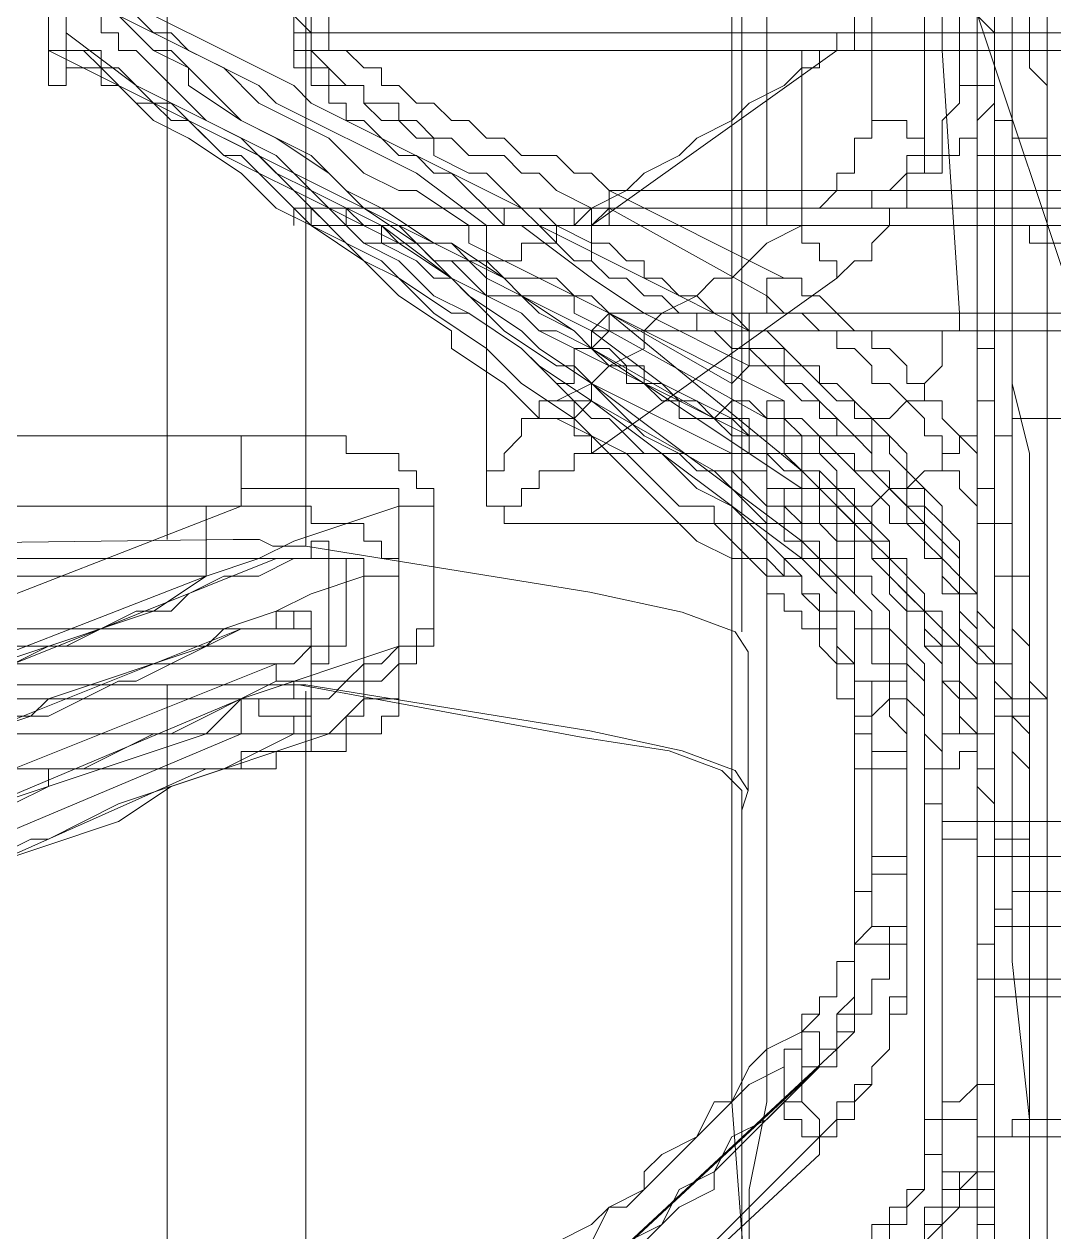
# Model space of a CAD drawing. Header units: millimetres. Extents: x 25083 to 52777, y 24772 to 45779.
# Drawn here: x 49423.42 to 49445.25, y 36092.77 to 36118.36 of the extents above; entities that cross this region are included whole.
import ezdxf

# ---------------------------------------------------------------- set-up
doc = ezdxf.new("R2010")
doc.units = ezdxf.units.MM
doc.layers.add('小车', color=7, linetype='Continuous')

# ---------------------------------------------------------------- blocks, each defined once
blk = doc.blocks.new('zw$D2F4')
at = {"color": 7, "lineweight": 5}
for points in [[(554.81, 200.534), (554.81, 214.645), (554.439, 217.988), (554.439, 344.25), (554.439, 353.534), (554.439, 356.133), (554.81, 361.704), (554.81, 372.473)], [(554.81, 372.473), (555.182, 372.473), (555.182, 372.102), (554.81, 371.359), (554.81, 368.759), (555.182, 368.017), (555.182, 228.757), (555.182, 219.102), (555.182, 205.362), (554.81, 204.247), (554.81, 200.534)], [(549.24, 233.956), (549.24, 357.619), (548.869, 362.818)], [(548.497, 301.915), (548.497, 215.017), (548.869, 210.189)], [(553.325, 300.801), (553.325, 251.781), (553.696, 243.24), (553.696, 215.017)], [(554.068, 237.298), (554.068, 259.58), (554.439, 262.922), (554.439, 269.235)], [(539.213, 237.298), (539.213, 244.726), (538.842, 245.468), (538.842, 246.582)], [(539.585, 246.582), (539.585, 237.298)], [(539.956, 237.67), (539.956, 244.726)], [(554.439, 237.298), (554.439, 239.527)], [(548.497, 243.24), (548.869, 242.869), (549.611, 242.869), (549.611, 242.497), (549.983, 242.497), (550.354, 242.126), (550.725, 242.126), (550.725, 241.755), (551.097, 241.755), (551.097, 241.383), (551.468, 241.383), (551.468, 241.012), (551.839, 241.012), (551.839, 240.641), (552.211, 240.269), (552.582, 239.898), (552.582, 239.155), (552.954, 239.155), (552.954, 237.298)], [(554.068, 236.927), (554.068, 238.412), (553.696, 238.412), (553.696, 239.155), (553.325, 239.527), (553.325, 239.898), (552.954, 239.898), (552.954, 240.269), (552.582, 240.269), (552.582, 240.641), (552.211, 241.012), (551.097, 242.126), (550.725, 242.126), (550.354, 242.497), (549.983, 242.497), (549.983, 242.869), (549.24, 242.869), (549.24, 243.24)], [(549.24, 242.869), (549.24, 242.497), (549.983, 242.497), (549.983, 242.126), (550.725, 242.126), (550.725, 241.755), (551.097, 241.755), (551.097, 241.383), (551.468, 241.383), (551.468, 241.012), (551.839, 241.012), (551.839, 240.641), (552.211, 240.641), (552.582, 240.269), (552.582, 239.898), (552.954, 239.898), (552.954, 239.527), (553.325, 239.155), (553.325, 238.784), (553.696, 238.784), (553.696, 238.041), (554.068, 237.67), (554.068, 236.184)], [(549.611, 242.869), (549.983, 242.497), (550.354, 242.497), (550.725, 242.126), (551.097, 242.126), (551.097, 241.755), (551.468, 241.755), (552.211, 241.012), (552.582, 241.012), (552.582, 240.641), (552.954, 240.641), (552.954, 240.269), (554.068, 239.155), (554.068, 238.784), (554.439, 238.784), (554.439, 238.412), (554.439, 238.041), (554.81, 238.041), (554.81, 236.927), (555.182, 236.556), (555.182, 235.442)], [(554.068, 242.497), (554.068, 237.298)], [(553.325, 241.755), (553.325, 236.556)], [(552.582, 239.898), (552.582, 239.155), (552.211, 239.155), (552.211, 238.412), (551.839, 238.412), (551.839, 238.041), (551.468, 238.041), (551.468, 237.67), (551.097, 237.67), (551.097, 237.298), (550.725, 237.298)], [(534.386, 239.155), (534.757, 238.784), (539.213, 236.556), (539.585, 236.184), (544.041, 233.956), (544.412, 233.585), (548.869, 231.357)], [(534.386, 239.155), (534.757, 238.784), (535.128, 238.784), (535.128, 238.412), (535.5, 238.412), (536.242, 237.67), (536.614, 237.67), (536.985, 237.298), (537.728, 236.927), (538.471, 236.184), (539.956, 235.442), (540.699, 234.699), (541.441, 234.328), (541.813, 234.328), (542.927, 233.585), (542.927, 233.213), (544.412, 232.471), (545.898, 231.728)], [(549.983, 236.927), (550.354, 236.927), (550.354, 237.298), (550.725, 237.298), (550.725, 237.67), (551.097, 237.67), (551.097, 238.041), (551.468, 238.412), (551.468, 239.155)], [(551.468, 239.155), (551.468, 236.184)], [(551.468, 236.184), (551.468, 239.155)], [(534.014, 238.784), (534.014, 237.67)], [(548.869, 230.614), (546.64, 231.728), (545.526, 232.471), (544.041, 233.585), (543.298, 233.585), (541.813, 234.699), (538.842, 236.184), (538.471, 236.556), (534.014, 238.784)], [(545.526, 230.985), (545.155, 231.357), (544.041, 232.099), (543.67, 232.471), (542.555, 233.213), (542.184, 233.213), (541.07, 233.956), (540.327, 234.328), (539.585, 235.07), (538.099, 235.813), (536.614, 237.298), (536.242, 237.298), (535.5, 238.041), (535.128, 238.041), (534.757, 238.412), (534.386, 238.412), (534.386, 238.784), (534.014, 238.784)], [(534.014, 238.784), (534.386, 238.784), (534.386, 238.412), (534.757, 238.412), (534.757, 238.041), (535.128, 238.041), (535.128, 237.67), (535.5, 237.67), (535.5, 237.298), (535.871, 237.298), (537.356, 235.813), (538.099, 235.442), (538.842, 234.699), (539.585, 234.328), (540.699, 233.213), (541.441, 232.842), (542.184, 232.099), (542.927, 231.728), (544.041, 230.985), (544.784, 230.243)], [(534.386, 237.67), (534.386, 238.784)], [(552.582, 238.412), (552.582, 235.442)], [(545.155, 230.614), (544.784, 230.614), (543.67, 231.357), (541.813, 233.213), (540.699, 233.956), (539.956, 234.699), (538.842, 235.442), (538.099, 235.813), (536.985, 236.556), (536.985, 236.927), (536.242, 237.298), (535.5, 238.041)], [(539.213, 238.041), (539.213, 237.67), (539.585, 237.67), (539.585, 237.298), (540.327, 236.556), (540.699, 236.556), (540.699, 236.184), (541.07, 235.813), (541.441, 235.813), (541.813, 235.442), (542.184, 235.442), (542.184, 235.07), (542.927, 234.699), (543.298, 234.699), (544.041, 233.956), (544.412, 233.956), (544.784, 233.585), (545.526, 233.213)], [(539.213, 238.041), (539.585, 237.67), (539.956, 237.67)], [(553.696, 235.813), (553.696, 238.041)], [(553.696, 238.041), (553.696, 237.67), (554.068, 237.67), (554.068, 237.298), (554.439, 237.298)], [(534.386, 237.67), (534.386, 236.556), (534.014, 236.556), (534.014, 237.298)], [(548.869, 229.128), (548.497, 229.5), (547.012, 230.243), (545.526, 231.357), (544.041, 232.099), (543.67, 232.471), (539.213, 234.699), (538.842, 235.07), (535.871, 236.556), (534.386, 237.67)], [(545.526, 230.243), (544.412, 230.985), (544.041, 231.357), (542.927, 232.099), (542.555, 232.471), (541.441, 233.213), (539.213, 234.328), (538.471, 235.07), (536.985, 235.813), (536.614, 236.184), (536.242, 236.184), (535.5, 236.927), (535.128, 236.927), (535.128, 237.298), (534.386, 237.298), (534.386, 237.67)], [(534.386, 237.67), (534.386, 237.298), (534.757, 237.298), (535.128, 236.927), (535.5, 236.927), (536.242, 236.184), (536.614, 236.184), (537.728, 235.07), (538.099, 235.07), (538.471, 234.699), (539.213, 234.328), (540.699, 232.842), (541.441, 232.471), (542.184, 231.728), (543.298, 230.985), (544.041, 230.243), (545.155, 229.5)], [(539.956, 237.67), (558.895, 237.67)], [(539.956, 237.67), (539.956, 237.298), (540.327, 237.298), (540.699, 236.927), (541.07, 236.927), (541.07, 236.556), (541.441, 236.556), (541.813, 236.184), (542.184, 236.184), (542.555, 235.813), (542.927, 235.813), (543.298, 235.442), (543.67, 235.442), (544.041, 235.07), (544.784, 235.07), (545.155, 234.699), (545.526, 234.699), (545.898, 234.328)], [(534.014, 237.298), (539.213, 234.699), (539.585, 234.328), (541.07, 233.585), (542.555, 232.471), (544.041, 231.728), (544.412, 231.357), (548.869, 229.128)], [(534.014, 237.298), (534.386, 237.298), (534.386, 236.927), (535.128, 236.927), (535.871, 236.184), (536.242, 236.184), (536.614, 235.813), (536.985, 235.813), (537.728, 235.07), (538.471, 234.699), (539.585, 233.585), (541.07, 232.842), (541.441, 232.471), (542.555, 231.728), (542.927, 231.728), (544.041, 230.985), (544.412, 230.614), (545.526, 229.871)], [(535.5, 236.556), (535.128, 236.556), (535.128, 236.927), (534.386, 236.927), (534.386, 237.298), (534.014, 237.298)], [(539.213, 237.298), (539.213, 236.927), (539.585, 236.927), (539.585, 236.556), (539.956, 236.556), (539.956, 236.184), (540.327, 236.184), (540.327, 235.813), (540.699, 235.813), (541.441, 235.07), (541.813, 235.07), (542.184, 234.699), (542.555, 234.699), (543.67, 233.585), (544.412, 233.585), (545.155, 232.842), (545.526, 232.842)], [(539.213, 237.298), (539.585, 237.298)], [(539.585, 237.298), (558.895, 237.298)], [(539.585, 237.298), (539.585, 236.927), (539.956, 236.927), (539.956, 236.556), (540.699, 236.556), (540.699, 236.184), (541.441, 236.184), (541.441, 235.813), (541.813, 235.813), (542.184, 235.442), (542.555, 235.442), (542.927, 235.07), (543.67, 235.07), (544.041, 234.699), (544.412, 234.699), (544.784, 234.328), (545.526, 233.956), (545.898, 233.956)], [(550.725, 237.298), (545.526, 233.585)], [(554.068, 237.298), (554.068, 236.184), (553.696, 235.813), (553.696, 235.442), (553.325, 235.442), (553.325, 235.07), (552.954, 235.07), (552.954, 234.699), (552.582, 234.699), (552.211, 234.699), (552.211, 234.328), (551.468, 234.328), (551.468, 233.956), (549.24, 233.956)], [(549.983, 236.927), (549.983, 237.298), (550.354, 237.298), (550.725, 237.298)], [(553.325, 231.728), (552.954, 237.298)], [(554.068, 236.927), (554.068, 237.298), (553.325, 237.298), (552.954, 237.298)], [(553.325, 236.556), (554.068, 236.556), (554.068, 236.927), (554.068, 237.298)], [(554.439, 235.07), (554.439, 237.298)], [(544.784, 233.585), (545.155, 233.585), (545.526, 233.956), (546.269, 234.328), (546.64, 234.699), (547.383, 235.07), (547.755, 235.442), (548.497, 235.813), (548.869, 236.184), (549.611, 236.556), (549.983, 236.927)], [(549.983, 233.585), (549.983, 236.927)], [(554.068, 230.985), (554.068, 236.927)], [(554.068, 236.927), (554.068, 236.184)], [(544.784, 229.5), (544.412, 229.5), (543.67, 230.243), (542.555, 230.985), (542.555, 231.357), (541.441, 232.099), (540.699, 232.842), (539.585, 233.585), (538.842, 233.956), (538.099, 234.699), (536.985, 235.442), (536.242, 235.813), (535.5, 236.556)], [(549.24, 233.585), (549.983, 233.585), (549.983, 233.956), (551.468, 233.956), (551.468, 234.328), (551.839, 234.328), (552.211, 234.699), (552.582, 234.699), (552.582, 235.07), (552.954, 235.07), (552.954, 235.813), (553.325, 236.184), (553.325, 236.556)], [(551.468, 236.184), (551.468, 235.442), (551.097, 235.442), (551.097, 234.699), (550.725, 234.699), (550.725, 234.328), (550.354, 233.956), (549.983, 233.956), (549.983, 233.585)], [(551.468, 236.184), (551.468, 235.813), (552.211, 235.813), (552.211, 235.442), (552.582, 235.442)], [(554.068, 236.184), (554.068, 233.956)], [(555.182, 235.442), (554.439, 235.442), (554.439, 235.813), (554.068, 235.813), (554.068, 236.184)], [(553.696, 230.614), (553.696, 235.813)], [(554.439, 235.07), (553.696, 235.07), (553.696, 235.442), (553.696, 235.813)], [(550.725, 232.471), (551.097, 232.842), (551.468, 232.842), (551.468, 233.213), (551.839, 233.585), (551.839, 233.956), (552.211, 233.956), (552.211, 234.699), (552.211, 235.07), (552.582, 235.07), (552.582, 235.442)], [(555.182, 235.442), (555.182, 233.213)], [(558.524, 235.07), (554.439, 235.07)], [(554.439, 231.357), (554.439, 235.07)], [(545.526, 233.213), (545.526, 233.585), (545.898, 233.956), (545.898, 234.328)], [(545.898, 234.328), (558.895, 234.328)], [(545.898, 234.328), (549.611, 232.471)], [(539.213, 233.956), (540.327, 233.956), (540.327, 233.585), (541.07, 233.585), (541.07, 233.213), (541.813, 233.213), (542.184, 232.842), (542.555, 232.842), (543.298, 232.099), (544.041, 232.099), (544.412, 231.728), (545.155, 231.357), (545.526, 230.985)], [(539.213, 233.956), (539.585, 233.956), (539.585, 233.585), (540.327, 233.585), (540.699, 233.213), (541.07, 233.213), (541.813, 232.842), (542.184, 232.471), (542.555, 232.471), (544.041, 231.728), (544.412, 231.357), (544.784, 231.357), (545.526, 230.985)], [(539.585, 233.956), (558.895, 233.956)], [(539.585, 233.956), (540.327, 233.956), (540.699, 233.585), (541.441, 233.585), (541.813, 233.213), (542.555, 233.213), (542.927, 232.842), (543.298, 232.842), (543.67, 232.471), (544.784, 232.471), (545.155, 232.099), (545.526, 232.099), (545.898, 231.728)], [(539.585, 233.585), (539.585, 233.956)], [(539.585, 233.585), (539.585, 233.956), (539.956, 233.585), (541.07, 233.585), (541.441, 233.213), (541.813, 233.213), (542.184, 232.842), (542.927, 232.842), (543.298, 232.471), (544.041, 232.099), (545.155, 232.099), (545.155, 231.728), (545.898, 231.357)], [(543.67, 233.956), (543.67, 233.585), (543.298, 233.585), (543.298, 232.842)], [(549.24, 233.956), (543.67, 233.956)], [(543.67, 233.956), (543.67, 233.585), (544.412, 233.585), (545.526, 233.585)], [(544.784, 233.585), (545.155, 233.585), (545.155, 233.956), (545.526, 233.956), (545.526, 233.585)], [(545.898, 233.956), (545.898, 233.585), (545.526, 233.585), (545.526, 232.842)], [(558.895, 233.956), (545.898, 233.956)], [(549.24, 232.099), (545.898, 233.956)], [(549.24, 233.585), (549.24, 233.956)], [(554.068, 233.956), (554.068, 228.757)], [(554.068, 233.956), (554.068, 233.585), (554.81, 233.585), (554.81, 233.213), (555.182, 233.213)], [(539.585, 233.585), (558.895, 233.585)], [(543.298, 232.842), (544.041, 232.842), (544.041, 233.213), (544.784, 233.213), (544.784, 233.585)], [(549.983, 233.585), (549.24, 233.213), (548.497, 232.471), (548.126, 232.471), (547.755, 232.099), (547.012, 231.728), (546.64, 231.357), (546.64, 230.985), (545.898, 230.614), (545.526, 230.243), (544.784, 229.871)], [(549.24, 233.585), (545.526, 233.585)], [(550.725, 232.471), (550.725, 232.842), (550.354, 232.842), (550.354, 233.213), (549.983, 233.213), (549.983, 233.585)], [(548.869, 231.357), (548.497, 231.728), (548.126, 231.728), (547.755, 232.099), (547.383, 232.099), (547.012, 232.471), (546.64, 232.471), (546.64, 232.842), (546.269, 232.842), (545.898, 233.213), (545.526, 233.213)], [(555.182, 233.213), (559.267, 233.213)], [(555.182, 233.213), (555.182, 229.5)], [(543.298, 228.014), (543.298, 232.842)], [(545.526, 232.842), (545.898, 232.471), (546.269, 232.471), (546.64, 232.099), (547.012, 232.099), (547.383, 231.728), (547.755, 231.728), (547.755, 231.357), (548.126, 231.357), (548.497, 230.985), (548.869, 230.985)], [(545.526, 228.757), (550.725, 232.471)], [(549.611, 232.471), (549.24, 232.471), (549.24, 231.728), (548.869, 231.728), (548.869, 231.357)], [(555.182, 223.558), (554.81, 223.929), (554.81, 226.158), (554.439, 226.158), (554.439, 227.272), (554.068, 227.272), (554.068, 228.014), (553.696, 228.014), (553.696, 228.757), (552.954, 229.5), (552.954, 229.871), (552.582, 229.871), (552.582, 230.243), (552.211, 230.243), (552.211, 230.614), (551.839, 230.985), (551.468, 230.985), (551.468, 231.357), (551.097, 231.357), (550.354, 232.099), (549.983, 232.099), (549.983, 232.471), (549.611, 232.471)], [(548.869, 230.985), (548.869, 231.728), (549.24, 231.728), (549.24, 232.099)], [(549.24, 232.099), (549.611, 231.728), (549.983, 231.728), (550.354, 231.357), (550.725, 231.357), (550.725, 230.985), (551.097, 230.985), (551.468, 230.614), (551.468, 230.243), (551.839, 230.243), (552.582, 229.5), (552.582, 229.128), (552.954, 229.128), (552.954, 228.386), (553.325, 228.386), (553.325, 228.014), (553.696, 227.643), (553.696, 227.272), (554.068, 227.272), (554.068, 226.9), (554.068, 226.158), (554.439, 226.158), (554.439, 225.044), (554.81, 224.672), (554.81, 223.187)], [(545.155, 230.614), (545.155, 230.985), (545.526, 230.985), (545.526, 231.357), (545.898, 231.728)], [(545.898, 231.728), (545.898, 231.357), (545.526, 231.357), (545.526, 230.985)], [(558.895, 231.728), (545.898, 231.728)], [(548.497, 230.243), (545.898, 231.728)], [(549.611, 229.871), (545.898, 231.728)], [(545.898, 231.728), (549.983, 228.386)], [(553.325, 231.728), (553.325, 231.357), (552.954, 231.357), (552.954, 230.614), (552.582, 230.243), (552.582, 229.871), (552.211, 229.871), (551.839, 229.5), (551.468, 229.5), (551.468, 229.128), (550.354, 229.128), (550.354, 228.757), (549.24, 228.757)], [(554.068, 230.985), (554.068, 231.357), (553.696, 231.357), (553.696, 231.728), (553.325, 231.728)], [(545.526, 230.985), (545.898, 231.357)], [(545.898, 231.357), (558.895, 231.357)], [(545.898, 231.357), (549.24, 229.5)], [(548.497, 230.243), (548.869, 230.614), (548.869, 231.357)], [(554.068, 223.187), (554.068, 224.672), (553.696, 224.672), (553.696, 225.786), (553.325, 226.158), (553.325, 226.9), (552.954, 227.272), (552.954, 227.643), (552.211, 228.386), (552.211, 228.757), (551.839, 229.128), (550.725, 230.243), (550.354, 230.243), (550.354, 230.614), (549.983, 230.614), (549.24, 231.357), (548.869, 231.357)], [(548.869, 231.357), (548.869, 230.985), (549.611, 230.985), (549.611, 230.614), (549.983, 230.614), (550.725, 229.871), (551.097, 229.871), (551.097, 229.5), (551.468, 229.5), (551.468, 229.128), (551.839, 229.128), (551.839, 228.757), (552.211, 228.386), (552.211, 228.014), (552.582, 228.014), (552.582, 227.643), (552.954, 227.272), (552.954, 226.9), (553.325, 226.529), (553.325, 225.786), (553.696, 225.786), (553.696, 224.301), (554.068, 224.301), (554.068, 222.815)], [(553.696, 230.614), (553.696, 230.985), (554.068, 230.985), (554.068, 231.357), (554.439, 231.357)], [(554.439, 231.357), (558.524, 231.357)], [(554.81, 218.73), (554.81, 228.757), (554.439, 230.243), (554.439, 231.357)], [(545.526, 230.985), (545.155, 230.985), (545.155, 230.243), (544.784, 230.243)], [(545.526, 230.985), (548.126, 229.5)], [(549.983, 228.014), (545.526, 230.985)], [(545.526, 230.985), (545.898, 230.985), (546.269, 230.614), (546.64, 230.614), (546.64, 230.243), (547.012, 230.243), (547.383, 229.871), (547.755, 229.871), (548.126, 229.5), (548.497, 229.5), (548.869, 229.128)], [(548.869, 228.757), (548.869, 229.128), (548.497, 229.128), (548.126, 229.5), (547.383, 229.5), (547.383, 229.871), (547.012, 229.871), (546.64, 230.243), (546.269, 230.243), (546.269, 230.614), (545.898, 230.614), (545.526, 230.985)], [(548.869, 230.985), (549.24, 230.614), (549.611, 230.614), (549.611, 230.243), (549.983, 230.243), (551.097, 229.128), (551.468, 229.128), (551.468, 228.386), (551.839, 228.386), (551.839, 228.014), (552.211, 228.014), (552.211, 227.643), (552.582, 227.643), (552.582, 226.9), (552.954, 226.529), (552.954, 226.158), (553.325, 225.786), (553.325, 225.044), (553.696, 224.672), (553.696, 222.815)], [(548.869, 230.985), (548.869, 230.614)], [(549.24, 227.272), (550.354, 227.272), (550.354, 227.643), (551.468, 227.643), (551.839, 228.014), (552.211, 228.014), (552.582, 228.386), (552.954, 228.386), (552.954, 228.757), (553.325, 228.757), (553.325, 229.128), (553.696, 229.128), (553.696, 229.871), (554.068, 229.871), (554.068, 230.985)], [(554.068, 215.388), (554.068, 230.985)], [(545.155, 230.614), (546.64, 229.128), (547.383, 228.757), (547.755, 228.386), (548.126, 228.386), (549.24, 227.272)], [(548.869, 230.614), (548.497, 230.243), (548.497, 229.871), (548.126, 229.5)], [(553.696, 222.444), (553.696, 224.301), (553.325, 224.672), (553.325, 225.786), (552.954, 225.786), (552.954, 226.529), (552.582, 226.529), (552.582, 227.272), (551.468, 228.386), (551.468, 228.757), (551.097, 229.128), (550.725, 229.128), (550.725, 229.5), (550.354, 229.5), (550.354, 229.871), (549.983, 229.871), (549.24, 230.614), (548.869, 230.614)], [(553.696, 217.988), (553.696, 230.614)], [(544.784, 230.243), (545.526, 229.5), (545.898, 229.5), (546.64, 228.757), (547.012, 228.757), (547.755, 228.014), (548.497, 227.643), (549.24, 226.9)], [(545.526, 230.243), (545.526, 229.871), (545.155, 229.871), (545.155, 229.5)], [(545.526, 230.243), (548.497, 228.757)], [(549.983, 226.9), (545.526, 230.243)], [(552.954, 222.815), (552.954, 224.301), (552.582, 224.672), (552.582, 225.415), (552.211, 225.786), (552.211, 226.529), (551.839, 226.529), (551.839, 226.9), (551.468, 227.272), (551.468, 227.643), (551.097, 227.643), (551.097, 228.014), (550.725, 228.014), (550.725, 228.386), (550.354, 228.757), (549.983, 228.757), (549.983, 229.128), (549.611, 229.128), (549.611, 229.5), (549.24, 229.5), (548.869, 229.871), (548.497, 229.871), (548.497, 230.243)], [(544.784, 229.871), (544.412, 229.871), (544.412, 229.5), (544.041, 229.5), (544.041, 229.128), (543.67, 228.757), (543.67, 228.386), (543.298, 228.386), (543.298, 228.014)], [(544.784, 229.5), (545.155, 229.5), (545.526, 229.871)], [(544.784, 229.871), (545.155, 229.871), (545.155, 229.128), (545.526, 229.128), (545.526, 228.757)], [(548.126, 228.386), (545.526, 229.871)], [(545.526, 229.871), (549.983, 226.529)], [(548.869, 229.128), (549.24, 229.128), (549.24, 229.5), (549.24, 229.871), (549.611, 229.871)], [(549.611, 229.871), (549.611, 229.5), (549.983, 229.5), (550.725, 228.757), (551.097, 228.757), (551.097, 228.386), (551.468, 228.386), (552.211, 227.643), (552.211, 227.272), (552.582, 227.272), (552.954, 226.9), (552.954, 226.529), (553.325, 226.158), (553.325, 225.786), (553.696, 225.786), (553.696, 225.415), (554.068, 225.044), (554.068, 224.672), (554.068, 224.301), (554.439, 224.301), (554.439, 223.187), (554.81, 222.815), (554.81, 220.587)], [(544.784, 229.5), (545.526, 229.128), (547.755, 226.9), (548.497, 226.529), (548.869, 226.529), (549.24, 226.158)], [(545.155, 229.5), (545.526, 229.128), (546.269, 228.757), (547.383, 227.643), (548.126, 227.643), (548.126, 227.272), (548.869, 226.529), (549.24, 226.529)], [(548.126, 229.5), (548.869, 229.5), (548.869, 229.128), (549.24, 229.128), (549.24, 228.757), (549.611, 228.757), (549.983, 228.386), (550.354, 228.386), (550.354, 228.014), (550.725, 228.014), (550.725, 227.643), (551.468, 226.9), (551.468, 226.529), (551.839, 226.158), (551.839, 225.786), (552.211, 225.415), (552.211, 224.672), (552.582, 224.301), (552.582, 222.073)], [(549.24, 229.5), (549.24, 229.128), (548.869, 229.128), (548.869, 228.757)], [(554.81, 220.216), (554.81, 222.073), (554.439, 222.444), (554.439, 223.558), (554.068, 223.929), (554.068, 224.301), (553.696, 224.672), (553.696, 225.044), (553.325, 225.415), (553.325, 225.786), (552.954, 226.158), (552.954, 226.529), (552.582, 226.529), (552.582, 226.9), (552.211, 227.272), (551.839, 227.272), (551.839, 227.643), (550.725, 228.757), (550.354, 228.757), (550.354, 229.128), (549.983, 229.128), (549.611, 229.5), (549.24, 229.5)], [(554.068, 228.757), (554.068, 229.128), (554.439, 229.128), (554.439, 229.5), (554.81, 229.5), (555.182, 229.5)], [(555.182, 229.5), (559.267, 229.5)], [(555.182, 229.5), (555.182, 219.473)], [(531.786, 229.128), (538.099, 229.128)], [(538.099, 229.128), (540.327, 229.128), (540.327, 228.757), (541.441, 228.757), (541.441, 228.386), (541.813, 228.386), (541.813, 228.014), (542.184, 228.014), (542.184, 227.643)], [(538.099, 229.128), (538.099, 227.643)], [(548.126, 228.386), (548.497, 228.386), (548.497, 229.128), (548.869, 229.128)], [(548.869, 229.128), (548.497, 229.128), (548.497, 228.757)], [(548.869, 229.128), (548.869, 228.757)], [(548.869, 229.128), (548.869, 228.757), (549.24, 228.757), (549.611, 228.386), (549.983, 228.386), (549.983, 228.014), (550.354, 228.014), (551.097, 227.272), (551.097, 226.9), (551.468, 226.9), (551.839, 226.529), (551.839, 226.158), (552.582, 225.415), (552.582, 225.044), (552.954, 224.672), (552.954, 224.301), (552.954, 223.929), (553.325, 223.929), (553.325, 223.187), (553.696, 222.815), (553.696, 220.587)], [(548.869, 229.128), (549.24, 229.128), (549.24, 228.757), (549.611, 228.757), (550.354, 228.014), (550.725, 228.014), (550.725, 227.643), (551.097, 227.643), (551.097, 227.272), (551.468, 227.272), (551.468, 226.9), (551.839, 226.9), (551.839, 226.529), (552.582, 225.786), (552.582, 225.415), (552.954, 225.044), (552.954, 224.672), (553.325, 224.672), (553.325, 224.301), (553.325, 223.558), (553.696, 223.558), (553.696, 221.701), (554.068, 221.33), (554.068, 220.587)], [(554.068, 220.959), (554.068, 222.073), (553.696, 222.073), (553.696, 223.558), (553.325, 223.929), (553.325, 224.672), (552.954, 225.044), (552.954, 225.415), (552.582, 225.415), (552.582, 225.786), (552.211, 226.158), (552.211, 226.529), (551.839, 226.529), (551.839, 226.9), (551.468, 226.9), (551.468, 227.272), (550.354, 228.386), (549.983, 228.386), (549.983, 228.757), (549.611, 228.757), (549.611, 229.128), (548.869, 229.128)], [(545.526, 228.757), (545.155, 228.757), (545.155, 228.386), (544.412, 228.386), (544.412, 228.014), (544.041, 228.014), (544.041, 227.643), (543.67, 227.643), (543.67, 227.272)], [(545.526, 228.757), (549.24, 228.757)], [(548.497, 228.757), (548.497, 228.386), (549.24, 228.386), (549.24, 228.014), (549.611, 228.014), (549.611, 227.643), (549.983, 227.643), (549.983, 227.272), (550.354, 227.272), (550.725, 226.9), (550.725, 226.529), (551.097, 226.529), (551.097, 226.158), (551.468, 226.158), (551.468, 225.786), (551.839, 225.415), (551.839, 225.044), (552.211, 224.672), (552.211, 224.301), (552.582, 223.929), (552.582, 222.815), (552.954, 222.444), (552.954, 220.959)], [(553.696, 220.216), (553.696, 222.815), (553.325, 222.815), (553.325, 223.558), (552.954, 223.929), (552.954, 224.672), (552.582, 224.672), (552.582, 225.415), (552.211, 225.415), (552.211, 225.786), (551.839, 226.158), (551.839, 226.529), (551.468, 226.529), (551.468, 226.9), (551.097, 226.9), (551.097, 227.272), (550.725, 227.272), (550.725, 227.643), (550.354, 227.643), (550.354, 228.014), (549.983, 228.014), (549.983, 228.386), (549.611, 228.386), (549.24, 228.757), (548.869, 228.757)], [(549.24, 227.272), (549.24, 228.757)], [(554.068, 228.757), (554.068, 218.359)], [(552.954, 220.587), (552.954, 221.33), (552.582, 221.33), (552.582, 223.187), (552.211, 223.558), (552.211, 224.301), (551.839, 224.301), (551.839, 225.044), (551.468, 225.044), (551.468, 225.415), (550.725, 226.158), (550.725, 226.529), (550.354, 226.529), (550.354, 226.9), (549.983, 226.9), (549.983, 227.272), (549.611, 227.643), (549.24, 227.643), (548.497, 228.386), (548.126, 228.386)], [(549.983, 228.386), (549.983, 228.014), (549.611, 228.014), (549.611, 227.272), (549.24, 227.272)], [(549.983, 228.386), (550.354, 228.386), (550.354, 228.014), (550.725, 228.014), (550.725, 227.643), (551.468, 226.9), (551.468, 226.529), (551.839, 226.529), (551.839, 225.786), (552.211, 225.415), (552.211, 223.929)], [(541.441, 227.643), (541.441, 228.014), (540.327, 228.014), (538.099, 228.014), (538.099, 227.643)], [(543.298, 228.014), (543.298, 227.643), (543.67, 227.643), (543.67, 227.272)], [(549.24, 226.9), (549.24, 227.272), (549.611, 227.272), (549.611, 228.014), (549.983, 228.014)], [(552.211, 223.558), (552.211, 224.301), (551.839, 224.301), (551.839, 225.415), (551.468, 225.786), (551.468, 226.158), (551.097, 226.158), (551.097, 226.9), (550.725, 226.9), (550.725, 227.272), (550.354, 227.272), (550.354, 227.643), (549.983, 227.643), (549.983, 228.014)], [(530.672, 223.558), (536.242, 225.415), (537.356, 226.158), (538.471, 226.529), (539.213, 226.9), (541.441, 227.643)], [(537.356, 227.643), (531.043, 227.643)], [(531.415, 225.044), (538.099, 227.643)], [(531.786, 227.643), (538.099, 227.643)], [(541.441, 226.158), (541.441, 226.529), (541.07, 226.529), (541.07, 226.9), (540.699, 226.9), (540.699, 227.272), (540.327, 227.272), (539.956, 227.272), (539.585, 227.272), (539.585, 227.643), (537.356, 227.643)], [(537.356, 227.643), (537.356, 226.158)], [(541.441, 227.643), (541.441, 224.672)], [(541.441, 227.643), (542.184, 227.643)], [(542.184, 225.044), (542.184, 227.643)], [(543.67, 227.272), (549.24, 227.272)], [(548.869, 210.561), (548.869, 213.16), (549.24, 215.017), (549.24, 227.272)], [(551.468, 223.558), (551.468, 223.929), (551.097, 223.929), (551.097, 225.415), (550.725, 225.415), (550.725, 226.158), (550.354, 226.158), (550.354, 226.529), (549.983, 226.529), (549.983, 226.9), (549.611, 226.9), (549.611, 227.272), (549.24, 227.272)], [(539.213, 226.529), (539.585, 226.529), (539.585, 226.9), (539.956, 226.9), (539.956, 226.529), (540.327, 226.529)], [(549.24, 226.9), (549.983, 226.158), (549.983, 225.786), (550.354, 225.786), (550.354, 225.415), (550.725, 225.415), (550.725, 224.672), (551.097, 224.301), (551.097, 223.187)], [(549.24, 226.529), (549.24, 226.158), (549.611, 226.158), (549.611, 226.529), (549.983, 226.529), (549.983, 226.9)], [(552.211, 222.444), (552.211, 223.929), (551.839, 223.929), (551.839, 225.044), (551.468, 225.044), (551.468, 225.415), (551.097, 225.786), (551.097, 226.158), (550.725, 226.158), (549.983, 226.9)], [(538.842, 226.529), (531.415, 223.558)], [(531.786, 223.558), (532.157, 223.929), (532.529, 223.929), (534.014, 224.672), (534.386, 224.672), (535.871, 225.415), (536.614, 225.415), (536.985, 225.786), (537.728, 226.158), (538.471, 226.158), (539.213, 226.529)], [(539.956, 226.529), (532.157, 226.529)], [(538.842, 226.529), (532.157, 226.529)], [(537.356, 226.158), (537.356, 226.529), (540.699, 226.529), (540.699, 226.158)], [(539.213, 226.529), (538.842, 226.529)], [(538.842, 226.529), (539.956, 226.529)], [(539.956, 226.529), (540.327, 226.529)], [(539.956, 226.529), (539.956, 224.672)], [(540.327, 224.672), (540.327, 226.529)], [(549.983, 226.529), (549.611, 226.529), (549.611, 226.158), (549.24, 226.158)], [(549.24, 226.529), (549.611, 226.158), (549.983, 226.158), (549.983, 225.786), (550.354, 225.415), (550.354, 225.044), (550.725, 225.044), (550.725, 224.301), (551.097, 224.301), (551.097, 223.929), (551.097, 222.815), (551.468, 222.815), (551.468, 222.444)], [(549.983, 226.529), (550.725, 225.786), (550.725, 225.415), (551.097, 225.415), (551.097, 225.044), (551.468, 225.044), (551.468, 224.301), (551.839, 224.301), (551.839, 223.558), (551.839, 223.187), (552.211, 222.815), (552.211, 222.073)], [(529.929, 222.073), (530.301, 222.073), (533.643, 223.187), (534.014, 223.558), (537.356, 224.672), (537.728, 225.044), (538.842, 225.415), (539.585, 225.786), (540.699, 226.158)], [(537.356, 226.158), (530.672, 223.558)], [(537.356, 226.158), (531.043, 226.158)], [(541.441, 226.158), (540.699, 226.158)], [(540.699, 223.558), (540.699, 226.158)], [(541.441, 226.158), (541.441, 223.558)], [(551.097, 222.073), (551.097, 223.558), (550.725, 223.558), (550.725, 224.301), (550.354, 224.672), (550.354, 225.044), (549.983, 225.044), (549.983, 225.415), (549.611, 225.415), (549.611, 225.786), (549.24, 225.786), (549.24, 226.158)], [(539.213, 225.415), (538.842, 225.415), (538.842, 225.044), (538.471, 225.044)], [(539.585, 225.044), (539.585, 225.415), (539.213, 225.415)], [(539.213, 225.415), (539.213, 225.044)], [(530.672, 222.073), (538.099, 225.044)], [(538.471, 225.044), (538.099, 225.044), (535.871, 223.929), (535.5, 223.929), (534.014, 223.187), (533.272, 223.187), (532.9, 222.815), (532.157, 222.444), (531.415, 222.444), (530.672, 222.073)], [(539.213, 225.044), (531.415, 225.044)], [(531.415, 225.044), (538.099, 225.044)], [(542.184, 225.044), (542.184, 224.672), (541.813, 224.672), (541.813, 224.301), (541.441, 224.301), (541.07, 223.929), (540.699, 223.929), (540.327, 223.929), (539.956, 223.558), (538.099, 223.558)], [(538.099, 225.044), (539.213, 225.044)], [(538.099, 225.044), (538.471, 225.044)], [(539.585, 225.044), (539.213, 225.044)], [(539.585, 225.044), (539.213, 225.044)], [(539.213, 225.044), (539.585, 225.044)], [(539.585, 223.187), (539.585, 225.044)], [(542.184, 225.044), (541.813, 225.044), (541.813, 224.672), (541.441, 224.672)], [(541.441, 224.672), (538.099, 223.558), (537.356, 222.815), (532.9, 221.33), (531.786, 220.587), (530.672, 220.216)], [(539.956, 224.672), (532.157, 224.672)], [(538.099, 223.558), (539.213, 223.558), (539.213, 223.929), (540.327, 223.929), (540.699, 224.301), (541.07, 224.301), (541.441, 224.672)], [(539.956, 224.672), (539.585, 224.672), (539.213, 224.301), (538.842, 224.301)], [(540.327, 224.672), (539.956, 224.672), (539.956, 224.301), (539.585, 224.301), (539.585, 223.929), (539.213, 223.929)], [(540.327, 224.672), (539.956, 224.672)], [(531.415, 221.33), (538.842, 224.301)], [(532.157, 224.301), (538.842, 224.301)], [(538.842, 224.301), (538.842, 223.929), (539.213, 223.929)], [(539.213, 223.929), (538.842, 223.929), (536.614, 222.815), (536.242, 222.815), (534.757, 222.073), (534.014, 222.073), (534.014, 221.701), (533.272, 221.33), (532.529, 221.33), (531.786, 220.959)], [(551.468, 223.558), (551.468, 223.929), (552.211, 223.929)], [(552.211, 220.216), (552.211, 223.929)], [(529.929, 218.73), (531.043, 219.102), (532.157, 219.845), (535.5, 220.959), (536.614, 221.701), (539.956, 222.815), (540.699, 223.558)], [(538.099, 223.558), (531.043, 220.587)], [(538.099, 223.558), (531.415, 223.558)], [(538.099, 223.558), (531.786, 223.558)], [(538.099, 223.558), (531.786, 223.558)], [(537.356, 222.073), (538.842, 222.073), (538.842, 222.444), (540.327, 222.444), (540.327, 222.815), (540.699, 222.815), (541.07, 222.815), (541.07, 223.187), (541.441, 223.187), (541.441, 223.558)], [(540.699, 223.558), (540.699, 223.187), (540.327, 223.187), (540.327, 222.815), (539.585, 222.815), (539.585, 222.444), (538.099, 222.444), (538.099, 222.073), (537.356, 222.073)], [(539.213, 223.187), (538.471, 223.187), (538.471, 223.558), (538.099, 223.558)], [(540.699, 223.558), (541.441, 223.558)], [(552.211, 223.558), (551.839, 223.558), (551.468, 223.187), (551.097, 223.187)], [(551.468, 223.558), (551.468, 219.845)], [(552.211, 223.558), (552.211, 219.845)], [(554.068, 223.187), (554.068, 223.558), (554.81, 223.558), (555.182, 223.558)], [(555.182, 220.959), (555.182, 223.558)], [(539.213, 222.815), (539.585, 222.815), (539.585, 223.187)], [(539.585, 223.187), (539.213, 223.187)], [(539.213, 222.815), (539.213, 223.187)], [(551.097, 223.187), (551.097, 219.473)], [(554.81, 223.187), (554.068, 223.187), (554.068, 222.815), (553.696, 222.815)], [(554.068, 220.587), (554.068, 223.187)], [(554.068, 223.187), (554.068, 222.815)], [(554.81, 223.187), (554.81, 220.216)], [(530.672, 219.102), (531.043, 219.473), (531.786, 219.845), (532.9, 220.216), (533.643, 220.587), (534.014, 220.587), (535.5, 221.33), (537.728, 222.073), (539.213, 222.815)], [(538.099, 222.815), (531.043, 219.845)], [(538.099, 222.815), (531.415, 222.815)], [(538.099, 222.815), (539.213, 222.815)], [(552.954, 222.815), (552.954, 215.017)], [(552.954, 222.815), (554.068, 222.815)], [(553.696, 222.815), (553.696, 220.216)], [(553.696, 222.444), (553.696, 222.815)], [(554.068, 222.815), (554.068, 215.388)], [(551.468, 222.444), (551.468, 218.73)], [(552.211, 222.444), (551.468, 222.444)], [(552.211, 222.444), (552.211, 218.73)], [(553.696, 222.444), (553.325, 222.444), (553.325, 222.073), (552.954, 222.073), (552.582, 222.073)], [(553.696, 215.017), (553.696, 222.444)], [(530.672, 219.102), (537.356, 222.073)], [(531.043, 222.073), (537.356, 222.073)], [(531.043, 222.073), (537.356, 222.073)], [(551.097, 222.073), (551.097, 218.359)], [(551.097, 222.073), (552.211, 222.073)], [(552.211, 218.359), (552.211, 222.073)], [(552.582, 214.645), (552.582, 222.073)], [(552.954, 213.531), (552.954, 220.959)], [(554.068, 220.959), (552.954, 220.959)], [(554.068, 213.16), (554.068, 220.959)], [(554.068, 220.959), (554.068, 220.587)], [(555.182, 220.959), (554.068, 220.959), (554.068, 220.587)], [(558.895, 220.959), (555.182, 220.959)], [(555.182, 219.473), (555.182, 220.959)], [(552.954, 220.587), (552.954, 213.16)], [(552.954, 220.587), (553.696, 220.587)], [(553.696, 220.587), (553.696, 212.789)], [(553.696, 220.216), (553.696, 220.587)], [(554.068, 220.587), (554.068, 217.988)], [(554.81, 220.587), (554.068, 220.587)], [(554.068, 218.359), (554.068, 220.587)], [(554.81, 220.587), (554.81, 217.616)], [(550.725, 216.131), (550.725, 216.502), (551.097, 216.502), (551.097, 216.874), (551.468, 216.874), (551.468, 217.616), (551.839, 217.616), (551.839, 218.359), (552.211, 218.359), (552.211, 219.102), (552.211, 220.216)], [(552.211, 220.216), (551.468, 220.216), (551.468, 219.845)], [(553.696, 217.616), (553.696, 220.216)], [(553.696, 220.216), (553.696, 217.988)], [(553.696, 220.216), (554.81, 220.216)], [(553.696, 220.216), (554.81, 220.216)], [(554.81, 220.216), (558.895, 220.216)], [(554.81, 217.245), (554.81, 220.216)], [(554.81, 220.216), (554.81, 218.73)], [(549.983, 216.502), (549.983, 216.874), (550.354, 216.874), (550.354, 217.245), (550.725, 217.245), (550.725, 217.988), (551.097, 217.988), (551.097, 218.73), (551.097, 219.102), (551.097, 219.473), (551.468, 219.473), (551.468, 219.845)], [(550.354, 215.76), (550.725, 215.76), (550.725, 216.131), (551.097, 216.502), (551.097, 216.874), (551.468, 216.874), (551.468, 217.616), (551.839, 217.616), (551.839, 218.73), (552.211, 218.73), (552.211, 219.845)], [(551.097, 219.473), (551.468, 219.473), (551.468, 219.845), (552.211, 219.845)], [(551.097, 219.473), (551.097, 217.988), (550.725, 217.988), (550.725, 217.245), (550.354, 217.245), (550.354, 216.874), (549.983, 216.502), (549.983, 216.131), (549.611, 216.131)], [(554.068, 218.359), (554.068, 219.102), (554.439, 219.102), (554.439, 219.473), (554.81, 219.473), (555.182, 219.473)], [(555.182, 219.473), (558.895, 219.473)], [(551.468, 218.73), (551.097, 218.359), (551.097, 216.874), (550.725, 216.874), (550.725, 216.131), (550.354, 216.131), (550.354, 215.76), (549.983, 215.76), (549.983, 215.388)], [(552.211, 218.73), (552.211, 216.874), (551.839, 216.874), (551.839, 216.131), (551.468, 215.76), (551.468, 215.388), (551.097, 215.388), (551.097, 215.017), (550.725, 215.017), (550.725, 214.645), (550.354, 214.274)], [(551.468, 218.73), (552.211, 218.73)], [(553.696, 217.988), (553.696, 218.359), (554.068, 218.359), (554.068, 218.73), (554.439, 218.73), (554.81, 218.73)], [(554.81, 218.73), (558.895, 218.73)], [(549.611, 215.017), (549.983, 215.017), (549.983, 215.388), (550.354, 215.76), (550.354, 216.131), (550.725, 216.131), (550.725, 216.874), (551.097, 217.245), (551.097, 217.616), (551.097, 218.359)], [(552.211, 218.359), (552.211, 217.245), (551.839, 217.245), (551.839, 216.131), (551.468, 215.76), (551.468, 215.388), (551.097, 215.017), (551.097, 214.645), (550.725, 214.645), (550.725, 214.274), (550.354, 214.274), (550.354, 213.903)], [(552.211, 218.359), (551.097, 218.359)], [(554.068, 217.988), (554.068, 213.531)], [(554.068, 217.988), (554.068, 217.616), (554.81, 217.616)], [(553.696, 213.16), (553.696, 217.616)], [(554.81, 217.245), (554.068, 217.245), (554.068, 217.616), (553.696, 217.616)], [(554.81, 217.616), (558.895, 217.616)], [(554.81, 217.616), (554.81, 214.645)], [(558.895, 217.245), (554.81, 217.245)], [(554.81, 214.274), (554.81, 217.245)], [(544.784, 211.675), (544.784, 212.046), (545.526, 212.417), (545.898, 212.789), (546.64, 213.16), (546.64, 213.531), (547.012, 213.903), (547.755, 214.274), (548.126, 215.017), (548.497, 215.017), (548.869, 215.76), (549.24, 216.131), (549.983, 216.502)], [(549.983, 216.502), (550.354, 216.502), (550.354, 216.131), (550.725, 216.131)], [(549.611, 216.131), (549.611, 215.76), (548.869, 215.388), (546.269, 212.789), (545.898, 212.789), (545.526, 212.046), (545.155, 211.675), (544.412, 211.303)], [(550.725, 216.131), (545.526, 211.303)], [(550.354, 215.76), (549.983, 215.76), (549.983, 216.131), (549.611, 216.131)], [(549.611, 216.131), (549.611, 215.017)], [(545.155, 210.932), (550.354, 215.76)], [(549.983, 215.388), (549.24, 214.645), (548.497, 214.274), (548.126, 213.531), (547.383, 213.16), (547.012, 212.417), (546.269, 212.046), (545.898, 211.303), (545.155, 210.932), (544.784, 210.561)], [(554.068, 215.388), (554.068, 214.274), (553.696, 214.274), (553.696, 213.531), (553.325, 213.16), (553.325, 212.789), (552.954, 212.789), (552.954, 212.417), (552.582, 212.417), (552.582, 212.046), (552.211, 212.046), (552.211, 211.675), (551.839, 211.675), (551.839, 211.303), (551.097, 211.303), (551.097, 210.932), (549.611, 210.932), (549.611, 210.561), (548.869, 210.561)], [(550.354, 214.274), (550.354, 214.645), (549.983, 215.017), (549.983, 215.388)], [(552.954, 215.017), (553.325, 215.017), (553.696, 215.388), (554.068, 215.388)], [(544.412, 209.818), (547.383, 212.789), (548.126, 213.16), (548.126, 213.531), (549.611, 215.017)], [(548.869, 210.189), (550.354, 210.189), (550.354, 210.561), (551.097, 210.561), (551.097, 210.932), (551.839, 210.932), (551.839, 211.303), (552.211, 211.303), (552.211, 211.675), (552.582, 211.675), (552.582, 212.046), (552.954, 212.046), (552.954, 212.417), (553.325, 212.789), (553.325, 213.531), (553.696, 213.531), (553.696, 215.017)], [(548.869, 211.303), (549.983, 211.303), (549.983, 211.675), (550.725, 211.675), (551.097, 212.046), (551.468, 212.046), (551.468, 212.417), (551.839, 212.417), (551.839, 212.789), (552.211, 212.789), (552.211, 213.16), (552.582, 213.16), (552.582, 213.903), (552.954, 213.903), (552.954, 215.017)], [(549.611, 215.017), (549.611, 214.645), (549.983, 214.645), (549.983, 214.274), (550.354, 214.274), (550.354, 213.903)], [(553.696, 215.017), (553.696, 214.645), (552.582, 214.645)], [(552.582, 214.645), (552.582, 213.16), (552.211, 212.789), (552.211, 212.417), (551.839, 212.417), (551.839, 212.046), (551.468, 212.046), (551.468, 211.675), (551.097, 211.675), (551.097, 211.303), (550.354, 211.303), (550.354, 210.932), (548.869, 210.932)], [(554.068, 213.531), (554.068, 214.274), (554.439, 214.274), (554.439, 214.645), (554.81, 214.645)], [(554.81, 214.645), (558.895, 214.645)], [(554.81, 214.645), (554.81, 213.903), (554.81, 214.274)], [(545.526, 209.446), (550.354, 214.274)], [(553.696, 213.16), (553.696, 213.531), (554.068, 213.531), (554.068, 214.274), (554.439, 214.274), (554.81, 214.274)], [(554.81, 214.274), (558.895, 214.274)], [(550.354, 213.903), (545.155, 209.075)], [(552.954, 213.531), (552.954, 212.417), (552.582, 212.046), (552.582, 211.303), (552.211, 211.303), (552.211, 210.932), (551.839, 210.932), (551.839, 210.561), (551.468, 210.561), (551.468, 210.189), (551.097, 210.189), (550.725, 209.818), (549.983, 209.818), (549.983, 209.446), (548.869, 209.446)], [(554.068, 213.16), (553.325, 213.16), (553.325, 213.531), (552.954, 213.531)], [(554.068, 213.531), (554.068, 212.789), (553.696, 212.789), (553.696, 213.16)], [(548.869, 209.075), (549.983, 209.075), (549.983, 209.446), (550.725, 209.446), (550.725, 209.818), (551.468, 209.818), (551.468, 210.189), (551.839, 210.189), (551.839, 210.561), (552.211, 210.932), (552.211, 211.303), (552.582, 211.303), (552.582, 212.789), (552.954, 212.789), (552.954, 213.16)], [(548.869, 208.332), (550.354, 208.332), (550.354, 208.704), (551.468, 208.704), (551.468, 209.075), (551.839, 209.075), (552.582, 209.818), (552.954, 210.189), (552.954, 210.561), (553.325, 210.561), (553.325, 210.932), (553.696, 211.303), (553.696, 212.417), (554.068, 212.417), (554.068, 213.16)], [(552.954, 213.16), (553.325, 213.16), (553.325, 212.789), (553.696, 212.789)], [(553.696, 211.303), (554.068, 211.303), (554.068, 212.789), (554.068, 213.16)], [(553.696, 212.789), (553.696, 211.303), (553.325, 211.303), (553.325, 210.561), (552.954, 210.561), (552.954, 209.818), (552.582, 209.818), (552.582, 209.446), (552.211, 209.446), (552.211, 209.075), (551.839, 209.075), (551.839, 208.704), (551.468, 208.704), (551.097, 208.332), (550.354, 208.332), (550.354, 207.961), (548.869, 207.961)], [(553.696, 212.789), (553.696, 211.303)]]:
    blk.add_lwpolyline(points, dxfattribs=at)
blk.add_lwpolyline([(539.213, 233.956), (539.213, 233.585)], close=True, dxfattribs=at)
for points in [[(534.014, 237.67), (534.014, 237.298), (534.014, 237.298), (534.014, 237.298)], [(539.213, 233.956), (539.213, 233.956), (539.585, 233.956), (539.585, 233.956)], [(539.213, 233.956), (539.213, 233.956), (539.585, 233.585), (539.585, 233.585)], [(549.24, 226.529), (549.24, 226.529), (549.24, 226.9), (549.24, 227.272)], [(549.24, 226.9), (549.24, 226.529), (549.24, 226.158), (549.24, 226.158)], [(538.099, 222.815), (538.099, 223.187), (538.099, 223.187), (538.099, 223.558)], [(551.468, 222.444), (551.468, 222.815), (551.468, 223.187), (551.468, 223.558)], [(551.097, 223.187), (551.097, 222.815), (551.097, 222.444), (551.097, 222.073)], [(551.468, 218.73), (551.468, 219.102), (551.468, 219.473), (551.468, 219.845)], [(551.097, 219.473), (551.097, 219.102), (551.097, 218.73), (551.097, 218.359)], [(549.983, 215.388), (549.983, 215.76), (549.983, 216.131), (549.983, 216.502)]]:
    blk.add_open_spline(points, degree=3, dxfattribs=at)
blk = doc.blocks.new('A$C1A4175F5')
at = {"layer": '小车', "color": 7, "lineweight": 0}
for points in [[(246.235, 560.502), (418.277, 503.108)], [(325.187, 523.686), (229.857, 523.686)], [(325.187, 523.826), (324.767, 523.686)], [(326.447, 520.467), (326.027, 522.426), (325.607, 523.546), (325.187, 523.826)], [(328.127, 523.826), (325.187, 523.826)], [(326.307, 520.327), (326.027, 522.146), (325.607, 523.266), (325.187, 523.686)], [(329.386, 520.467), (328.966, 522.426), (328.546, 523.546), (328.127, 523.826)], [(356.684, 523.686), (328.546, 523.686)], [(326.307, 520.327), (327.427, 514.307)], [(326.447, 520.467), (327.427, 514.447)], [(330.366, 514.447), (329.386, 520.467)], [(327.287, 514.447), (229.857, 514.447)], [(327.427, 512.907), (327.427, 513.187), (327.427, 513.467), (327.427, 513.747), (327.427, 514.027), (327.427, 514.307), (327.427, 514.447)], [(330.506, 512.907), (330.506, 513.187), (330.506, 513.467), (330.366, 513.747), (330.366, 514.027), (330.366, 514.307), (330.366, 514.447)], [(383.981, 514.447), (330.366, 514.447)], [(327.427, 512.907), (327.427, 513.187), (327.427, 513.467), (327.427, 513.607), (327.427, 513.887), (327.427, 514.027), (327.427, 514.307)], [(327.427, 512.907), (327.427, 501.709)], [(327.427, 512.907), (327.427, 501.709)], [(330.366, 501.709), (330.506, 512.907)], [(229.857, 511.508), (327.427, 511.508)], [(330.506, 511.508), (392.94, 511.508)]]:
    blk.add_lwpolyline(points, dxfattribs=at)

msp = doc.modelspace()

# ---------------------------------------------------------------- block references
msp.add_blockref('zw$D2F4', (48889.923, 35880.503))
at = {"layer": '小车', "ltscale": 10, "xscale": -1, "rotation": 270}
msp.add_blockref('A$C1A4175F5', (48914.945, 35776.933), dxfattribs=at)

doc.saveas('drawing.dxf')
